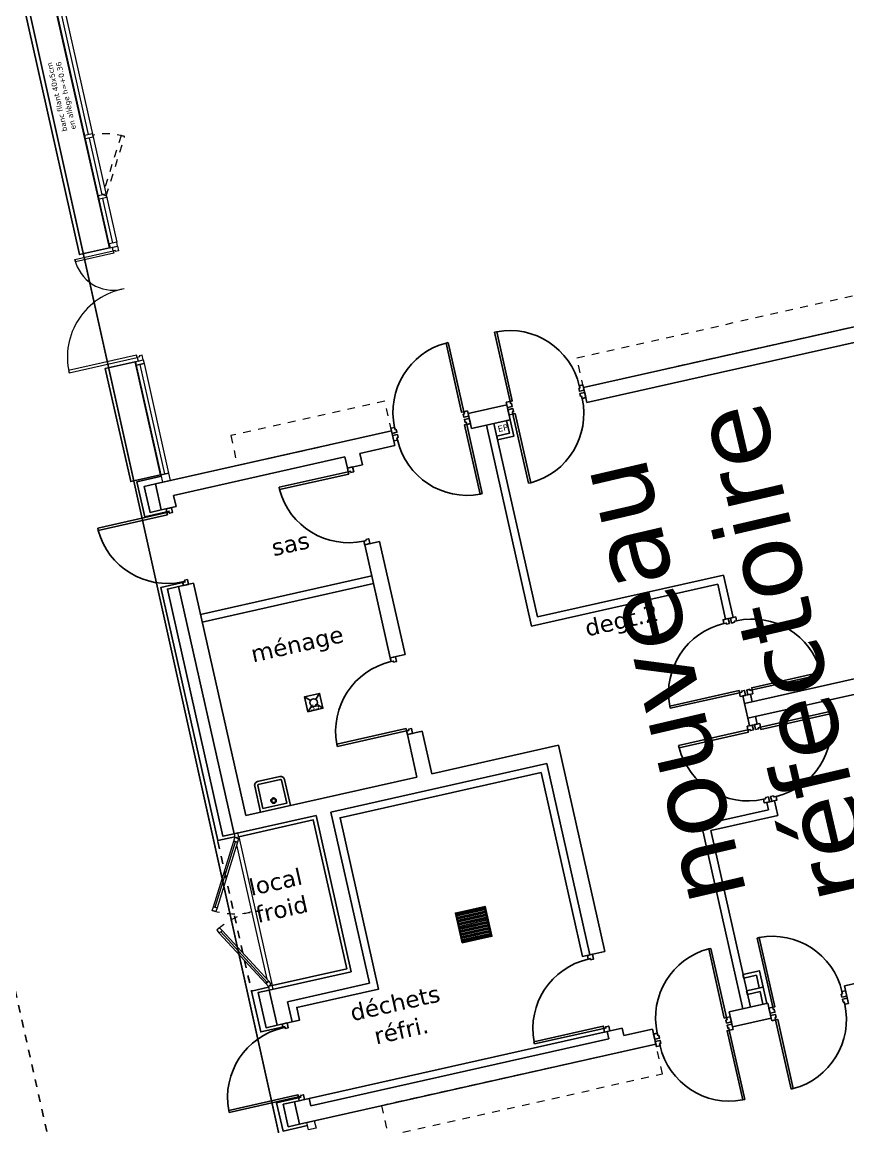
# Model space of a CAD drawing. Header units: metres. Extents: x 595893 to 596105, y 139631 to 139768.
# Drawn here: x 596011.37 to 596022.19, y 139686.49 to 139700.97 of the extents above; entities that cross this region are included whole.
import ezdxf

# ---------------------------------------------------------------- set-up
doc = ezdxf.new("R2010")
doc.units = ezdxf.units.M
doc.header["$MEASUREMENT"] = 0
doc.linetypes.add('01', pattern=[0.15, 0.1, -0.05])
doc.linetypes.add('02', pattern=[0.28, 0.2, -0.08])
doc.layers.add('01-MEN-CP-0.15', color=2, linetype='Continuous', lineweight=18)
for name, color, linetype in [('01-SANITAIRE-0.15', 44, 'Continuous'), ('02-VU-CACHE-01-0.10', 133, '01'), ('06-TXT-DIVERS-0.20', 70, 'Continuous'), ('06-TXT-DIVERS-1-02.20', 2, 'Continuous'), ('08-VU-0.13', 44, 'Continuous'), ('08-VU-0.20', 32, 'Continuous')]:
    doc.layers.add(name, color=color, linetype=linetype)
doc.styles.add('détail 100', font='verdana.ttf', dxfattribs={"height": 0.1})
doc.styles.add('locaux 100', font='verdana.ttf', dxfattribs={"height": 0.22})
doc.styles.add('locaux 20', font='verdana.ttf', dxfattribs={"height": 0.07})
doc.styles.add('locaux 200', font='verdana.ttf', dxfattribs={"height": 0.35})

msp = doc.modelspace()

# ---------------------------------------------------------------- hatches: boundary and pattern name
at = {"true_color": 0x666666}
h = msp.add_hatch(dxfattribs=at)
h.set_pattern_fill('_USER', color=251, scale=0.02, pattern_type=0)
h.set_pattern_definition([(12.675, (596017.103756, 139689.0975), (-0.0043883, 0.0195126), [])])
h.paths.add_polyline_path([(596017.145, 139688.912), (596017.516, 139688.996), (596017.433, 139689.366), (596017.062, 139689.283)])

# ---------------------------------------------------------------- linework, layer by layer
at = {"color": 251, "true_color": 0x666666}
for p, q in [((596015.075, 139692.125), (596015.152, 139692.076)), ((596015.27, 139692.169), (596015.221, 139692.092)), ((596015.168, 139692.007), (596015.119, 139691.93)), ((596015.237, 139692.023), (596015.314, 139691.974))]:
    msp.add_line(p, q, dxfattribs=at)
at = {"color": 251, "linetype": 'Continuous', "true_color": 0x666666}
for points in [[(596017.562, 139696.903), (596017.766, 139695.996), (596017.796, 139696.003), (596017.592, 139696.909)], [(596016.957, 139696.767), (596017.161, 139695.86), (596017.132, 139695.853), (596016.928, 139696.76)], [(596018.666, 139696.167), (596018.674, 139696.128), (596018.738, 139696.143), (596018.722, 139696.211), (596018.674, 139696.2), (596018.68, 139696.171)], [(596017.717, 139695.985), (596017.733, 139695.917), (596017.796, 139695.931), (596017.787, 139695.97), (596017.773, 139695.967), (596017.766, 139695.996)], [(596018.69, 139696.06), (596018.681, 139696.099), (596018.744, 139696.113), (596018.76, 139696.045), (596018.711, 139696.034), (596018.704, 139696.063)], [(596017.21, 139695.871), (596017.226, 139695.803), (596017.162, 139695.788), (596017.153, 139695.827), (596017.168, 139695.831), (596017.161, 139695.86)], [(596017.755, 139695.819), (596017.739, 139695.887), (596017.803, 139695.902), (596017.812, 139695.863), (596017.797, 139695.859), (596017.804, 139695.83)], [(596017.247, 139695.705), (596017.232, 139695.773), (596017.169, 139695.759), (596017.177, 139695.72), (596017.192, 139695.723), (596017.199, 139695.694)], [(596018.007, 139694.923), (596017.804, 139695.83), (596017.833, 139695.837), (596018.037, 139694.93)], [(596016.275, 139695.63), (596016.284, 139695.591), (596016.221, 139695.577), (596016.205, 139695.645), (596016.254, 139695.656), (596016.261, 139695.627)], [(596016.299, 139695.523), (596016.291, 139695.562), (596016.227, 139695.547), (596016.243, 139695.479), (596016.291, 139695.49), (596016.285, 139695.519)], [(596017.403, 139694.787), (596017.199, 139695.694), (596017.169, 139695.687), (596017.373, 139694.781)], [(596015.636, 139695.122), (596015.704, 139695.138), (596015.719, 139695.074), (596015.68, 139695.065), (596015.676, 139695.08), (596015.647, 139695.073)], [(596014.74, 139694.87), (596015.647, 139695.073), (596015.654, 139695.044), (596014.747, 139694.84)], [(596013.26, 139694.588), (596013.329, 139694.603), (596013.343, 139694.54), (596013.304, 139694.531), (596013.301, 139694.546), (596013.271, 139694.539)], [(596012.365, 139694.335), (596013.271, 139694.539), (596013.278, 139694.51), (596012.371, 139694.306)], [(596015.877, 139694.187), (596015.916, 139694.196), (596015.93, 139694.133), (596015.862, 139694.117), (596015.851, 139694.166), (596015.88, 139694.173)], [(596013.501, 139693.653), (596013.54, 139693.662), (596013.555, 139693.598), (596013.486, 139693.583), (596013.475, 139693.632), (596013.505, 139693.638)], [(596020.601, 139693.077), (596020.64, 139693.086), (596020.626, 139693.149), (596020.557, 139693.134), (596020.568, 139693.085), (596020.598, 139693.091)], [(596020.708, 139693.101), (596020.669, 139693.092), (596020.655, 139693.156), (596020.723, 139693.171), (596020.734, 139693.122), (596020.705, 139693.116)], [(596016.239, 139692.578), (596016.278, 139692.586), (596016.264, 139692.65), (596016.196, 139692.634), (596016.207, 139692.586), (596016.236, 139692.592)], [(596021.845, 139692.419), (596020.938, 139692.215), (596020.932, 139692.244), (596021.838, 139692.448)], [(596019.866, 139691.974), (596020.772, 139692.178), (596020.766, 139692.207), (596019.859, 139692.003)], [(596020.783, 139692.129), (596020.852, 139692.144), (596020.837, 139692.208), (596020.798, 139692.199), (596020.802, 139692.184), (596020.772, 139692.178)], [(596020.949, 139692.166), (596020.881, 139692.151), (596020.867, 139692.214), (596020.906, 139692.223), (596020.909, 139692.208), (596020.938, 139692.215)], [(596021.955, 139691.931), (596021.048, 139691.727), (596021.054, 139691.698), (596021.961, 139691.902)], [(596015.504, 139691.474), (596016.411, 139691.678), (596016.404, 139691.708), (596015.497, 139691.504)], [(596016.422, 139691.63), (596016.49, 139691.645), (596016.476, 139691.708), (596016.437, 139691.7), (596016.44, 139691.685), (596016.411, 139691.678)], [(596019.975, 139691.486), (596020.882, 139691.69), (596020.889, 139691.66), (596019.982, 139691.456)], [(596020.871, 139691.738), (596020.939, 139691.754), (596020.954, 139691.69), (596020.915, 139691.682), (596020.911, 139691.696), (596020.882, 139691.69)], [(596021.037, 139691.776), (596020.969, 139691.76), (596020.983, 139691.697), (596021.022, 139691.706), (596021.019, 139691.72), (596021.048, 139691.727)], [(596021.112, 139690.804), (596021.151, 139690.812), (596021.165, 139690.749), (596021.097, 139690.734), (596021.086, 139690.782), (596021.115, 139690.789)], [(596021.219, 139690.828), (596021.18, 139690.819), (596021.195, 139690.756), (596021.263, 139690.771), (596021.252, 139690.82), (596021.223, 139690.813)], [(596021.003, 139688.964), (596021.207, 139688.057), (596021.236, 139688.064), (596021.032, 139688.971)], [(596018.822, 139688.679), (596018.861, 139688.688), (596018.847, 139688.752), (596018.779, 139688.736), (596018.79, 139688.687), (596018.819, 139688.694)], [(596020.398, 139688.828), (596020.602, 139687.921), (596020.573, 139687.915), (596020.369, 139688.822)], [(596022.106, 139688.229), (596022.115, 139688.19), (596022.178, 139688.204), (596022.163, 139688.272), (596022.114, 139688.262), (596022.121, 139688.232)], [(596022.13, 139688.122), (596022.122, 139688.161), (596022.185, 139688.175), (596022.2, 139688.107), (596022.152, 139688.096), (596022.145, 139688.125)], [(596021.158, 139688.046), (596021.174, 139687.978), (596021.237, 139687.992), (596021.228, 139688.031), (596021.214, 139688.028), (596021.207, 139688.057)], [(596020.651, 139687.932), (596020.666, 139687.864), (596020.603, 139687.85), (596020.594, 139687.889), (596020.609, 139687.892), (596020.602, 139687.921)], [(596021.195, 139687.881), (596021.18, 139687.949), (596021.244, 139687.963), (596021.252, 139687.924), (596021.238, 139687.921), (596021.244, 139687.892)], [(596021.448, 139686.985), (596021.244, 139687.892), (596021.274, 139687.898), (596021.477, 139686.991)], [(596014.822, 139687.78), (596014.861, 139687.789), (596014.847, 139687.852), (596014.779, 139687.837), (596014.79, 139687.788), (596014.819, 139687.794)], [(596018.087, 139687.576), (596018.994, 139687.78), (596018.987, 139687.809), (596018.08, 139687.605)], [(596019.005, 139687.731), (596019.073, 139687.747), (596019.059, 139687.81), (596019.02, 139687.801), (596019.023, 139687.787), (596018.994, 139687.78)], [(596020.688, 139687.767), (596020.673, 139687.835), (596020.609, 139687.821), (596020.618, 139687.782), (596020.633, 139687.785), (596020.639, 139687.756)], [(596020.843, 139686.849), (596020.639, 139687.756), (596020.61, 139687.749), (596020.814, 139686.842)], [(596019.716, 139687.691), (596019.725, 139687.652), (596019.661, 139687.638), (596019.646, 139687.706), (596019.695, 139687.717), (596019.701, 139687.688)], [(596019.74, 139687.584), (596019.731, 139687.623), (596019.668, 139687.609), (596019.683, 139687.541), (596019.732, 139687.552), (596019.725, 139687.581)], [(596014.087, 139686.677), (596014.994, 139686.881), (596014.987, 139686.91), (596014.08, 139686.706)], [(596015.005, 139686.832), (596015.073, 139686.847), (596015.059, 139686.911), (596015.02, 139686.902), (596015.023, 139686.887), (596014.994, 139686.881)]]:
    msp.add_lwpolyline(points, close=True, dxfattribs=at)
at = {"color": 251, "true_color": 0x666666}
for points in [[(596015.119, 139691.93), (596015.314, 139691.974), (596015.27, 139692.169), (596015.075, 139692.125)], [(596017.138, 139688.9), (596017.528, 139688.988), (596017.44, 139689.378), (596017.05, 139689.29)], [(596017.145, 139688.912), (596017.516, 139688.996), (596017.433, 139689.366), (596017.062, 139689.283)]]:
    msp.add_lwpolyline(points, close=True, dxfattribs=at)
for points in [[(596014.498, 139690.613), (596014.888, 139690.7), (596014.811, 139691.042, 0.414214), (596014.752, 139691.08), (596014.459, 139691.014, 0.414214), (596014.421, 139690.954)], [(596014.528, 139690.66), (596014.84, 139690.731), (596014.772, 139691.033, 0.414214), (596014.76, 139691.041), (596014.468, 139690.975, 0.414214), (596014.46, 139690.963)]]:
    msp.add_lwpolyline(points, format="xyb", close=True, dxfattribs=at)
for centre, radius in [((596015.194, 139692.05), 0.05), ((596014.669, 139690.764), 0.035), ((596014.669, 139690.764), 0.025)]:
    msp.add_circle(centre, radius, dxfattribs=at)
at = {"color": 251, "linetype": 'Continuous', "true_color": 0x666666}
for centre, start, end in [((596017.761, 139695.988), 13.0686, 100.436), ((596017.169, 139695.855), 104.9136, 192.281), ((596017.796, 139695.835), 284.9136, 12.281), ((596017.204, 139695.702), 193.0686, 280.436), ((596015.652, 139695.081), 194.9136, 282.281), ((596013.276, 139694.547), 194.9136, 282.281), ((596020.933, 139692.207), 14.9136, 102.281), ((596020.78, 139692.172), 103.0686, 190.436), ((596016.418, 139691.673), 103.0686, 190.436), ((596021.04, 139691.732), 283.0686, 10.436), ((596020.887, 139691.698), 194.9136, 282.281), ((596021.202, 139688.05), 13.0686, 100.436), ((596020.61, 139687.917), 104.9136, 192.281), ((596019.002, 139687.775), 103.0686, 190.436), ((596021.236, 139687.896), 284.9136, 12.281), ((596015.002, 139686.875), 103.0686, 190.436), ((596020.644, 139687.763), 193.0686, 280.436)]:
    msp.add_arc(centre, 0.937, start, end, dxfattribs=at)
at = {"layer": '01-MEN-CP-0.15', "color": 251, "true_color": 0x666666}
for p, q in [((596012.244, 139699.495), (596011.819, 139701.383)), ((596012.422, 139698.704), (596012.255, 139699.446)), ((596012.564, 139698.07), (596012.433, 139698.656)), ((596013.245, 139695.046), (596012.922, 139696.48)), ((596013.903, 139689.367), (596014.171, 139690.226)), ((596014.211, 139690.292), (596014.65, 139688.341)), ((596014.184, 139690.183), (596014.579, 139688.427)), ((596013.976, 139689.045), (596014.586, 139688.383))]:
    msp.add_line(p, q, dxfattribs=at)
for points in [[(596012.516, 139698.059), (596011.44, 139702.84), (596011.538, 139702.862), (596012.613, 139698.081)], [(596012.304, 139699.457), (596012.206, 139699.436), (596012.195, 139699.484), (596012.293, 139699.506)], [(596012.482, 139698.667), (596012.384, 139698.645), (596012.373, 139698.693), (596012.471, 139698.715)], [(596012.624, 139698.032), (596012.613, 139698.081), (596012.516, 139698.059), (596012.527, 139698.01)], [(596012.556, 139698.017), (596012.624, 139698.032), (596012.638, 139697.969), (596012.599, 139697.96), (596012.596, 139697.975), (596012.567, 139697.968)], [(596012.064, 139697.855), (596012.567, 139697.968), (596012.573, 139697.939), (596012.071, 139697.826)], [(596011.988, 139696.372), (596012.881, 139696.573), (596012.874, 139696.602), (596011.981, 139696.402)], [(596012.892, 139696.524), (596012.96, 139696.54), (596012.946, 139696.603), (596012.907, 139696.594), (596012.91, 139696.58), (596012.881, 139696.573)], [(596012.96, 139696.54), (596012.971, 139696.491), (596012.873, 139696.469), (596012.862, 139696.518)], [(596012.971, 139696.491), (596013.293, 139695.057), (596013.196, 139695.035), (596012.873, 139696.469)], [(596013.293, 139695.057), (596013.315, 139694.959), (596013.218, 139694.937), (596013.196, 139695.035)], [(596014.148, 139690.233), (596014.195, 139690.218), (596013.927, 139689.359), (596013.88, 139689.374)], [(596014.162, 139690.281), (596014.21, 139690.266), (596014.195, 139690.218), (596014.148, 139690.233)], [(596014.162, 139690.281), (596014.211, 139690.292), (596014.2, 139690.341), (596014.151, 139690.33)], [(596013.88, 139689.374), (596013.927, 139689.359), (596013.912, 139689.311), (596013.865, 139689.326)], [(596013.957, 139689.028), (596013.994, 139689.062), (596013.96, 139689.099), (596013.923, 139689.065)], [(596014.567, 139688.366), (596014.604, 139688.4), (596013.994, 139689.062), (596013.957, 139689.028)], [(596014.601, 139688.33), (596014.638, 139688.364), (596014.604, 139688.4), (596014.567, 139688.366)], [(596014.612, 139688.281), (596014.661, 139688.292), (596014.65, 139688.341), (596014.601, 139688.33)], [(596015.202, 139686.569), (596015.224, 139686.471), (596015.127, 139686.449), (596015.105, 139686.547)]]:
    msp.add_lwpolyline(points, close=True, dxfattribs=at)
at = {"layer": '01-MEN-CP-0.15', "color": 251, "linetype": '01', "true_color": 0x666666}
for points in [[(596012.717, 139699.465), (596012.67, 139699.48), (596012.428, 139698.706), (596012.476, 139698.691)], [(596026.486, 139697.921), (596018.73, 139696.177), (596018.642, 139696.567), (596026.399, 139698.311)], [(596014.193, 139695.157), (596016.213, 139695.611), (596016.125, 139696.001), (596014.106, 139695.547)], [(596016.168, 139686.376), (596019.763, 139687.184), (596019.676, 139687.575), (596016.08, 139686.766)]]:
    msp.add_lwpolyline(points, close=True, dxfattribs=at)
msp.add_arc((596012.476, 139698.691), 0.811, 72.6748, 102.6748, dxfattribs=at)
at = {"layer": '01-MEN-CP-0.15', "color": 251, "true_color": 0x666666}
for centre, radius, start, end in [((596012.567, 139697.968), 0.515, 192.6748, 282.6748), ((596012.881, 139696.573), 0.915, 100.7959, 192.6748)]:
    msp.add_arc(centre, radius, start, end, dxfattribs=at)
at = {"layer": '01-MEN-CP-0.15', "color": 251, "linetype": '02', "ltscale": 0.5, "true_color": 0x666666}
for centre, start, end in [((596014.162, 139690.281), 252.6748, 282.6748), ((596014.601, 139688.33), 102.6748, 132.6748)]:
    msp.add_arc(centre, 1, start, end, dxfattribs=at)
at = {"layer": '02-VU-CACHE-01-0.10', "color": 251, "true_color": 0x666666}
for p, q in [((596013.322, 139679.207), (596007.481, 139705.178)), ((596013.938, 139690.23), (596014.379, 139688.269))]:
    msp.add_line(p, q, dxfattribs=at)
at = {"layer": '08-VU-0.13', "color": 251, "true_color": 0x666666}
for points in [[(596013.12, 139694.915), (596012.974, 139694.882), (596013.051, 139694.541), (596013.197, 139694.574)], [(596013.423, 139693.569), (596013.277, 139693.536), (596014.005, 139690.297), (596014.151, 139690.33)], [(596014.612, 139688.281), (596014.466, 139688.248), (596014.569, 139687.789), (596014.715, 139687.822)], [(596014.941, 139686.817), (596014.795, 139686.785), (596014.861, 139686.492), (596015.007, 139686.525)]]:
    msp.add_lwpolyline(points, dxfattribs=at)
at = {"layer": '08-VU-0.20', "color": 251, "true_color": 0x666666}
for p, q in [((596018.73, 139696.177), (596027.364, 139698.119)), ((596018.774, 139695.982), (596027.408, 139697.924)), ((596018.73, 139696.177), (596018.774, 139695.982)), ((596017.218, 139695.837), (596017.725, 139695.951)), ((596017.725, 139695.951), (596017.769, 139695.756)), ((596017.262, 139695.642), (596017.218, 139695.837)), ((596017.262, 139695.642), (596017.769, 139695.756)), ((596018.125, 139693.171), (596017.554, 139695.707)), ((596013.12, 139694.915), (596016.213, 139695.611)), ((596016.213, 139695.611), (596016.257, 139695.416)), ((596018.049, 139693.051), (596017.457, 139695.686)), ((596016.257, 139695.416), (596015.798, 139695.313)), ((596015.603, 139695.269), (596013.359, 139694.764)), ((596015.636, 139695.122), (596015.603, 139695.269)), ((596015.831, 139695.166), (596015.798, 139695.313)), ((596015.636, 139695.122), (596015.831, 139695.166)), ((596015.862, 139694.117), (596016.057, 139694.161)), ((596016.196, 139692.634), (596015.862, 139694.117)), ((596016.391, 139692.678), (596016.057, 139694.161)), ((596013.71, 139693.203), (596015.954, 139693.708)), ((596018.125, 139693.171), (596020.564, 139693.719)), ((596020.689, 139693.163), (596020.564, 139693.719)), ((596020.839, 139692.039), (596028.352, 139693.728)), ((596013.732, 139693.105), (596015.976, 139693.61)), ((596018.049, 139693.051), (596020.488, 139693.6)), ((596020.591, 139693.141), (596020.488, 139693.6)), ((596020.883, 139691.844), (596028.396, 139693.533)), ((596020.591, 139693.141), (596020.689, 139693.163)), ((596016.196, 139692.634), (596016.391, 139692.678)), ((596020.817, 139692.136), (596020.915, 139692.158)), ((596020.817, 139692.136), (596020.817, 139692.136)), ((596020.817, 139692.136), (596020.839, 139692.039)), ((596020.915, 139692.158), (596020.915, 139692.158)), ((596020.915, 139692.158), (596020.937, 139692.061)), ((596020.839, 139692.039), (596020.883, 139691.844)), ((596020.883, 139691.844), (596020.905, 139691.746)), ((596020.981, 139691.866), (596021.003, 139691.768)), ((596016.617, 139691.673), (596016.422, 139691.63)), ((596016.742, 139691.117), (596016.617, 139691.673)), ((596020.905, 139691.746), (596021.003, 139691.768)), ((596016.547, 139691.073), (596016.422, 139691.63)), ((596018.4, 139691.49), (596016.742, 139691.117)), ((596019.008, 139688.788), (596018.4, 139691.49)), ((596018.249, 139691.251), (596015.42, 139690.615)), ((596018.813, 139688.744), (596018.249, 139691.251)), ((596016.547, 139691.073), (596014.303, 139690.569)), ((596021.153, 139690.644), (596020.275, 139690.446)), ((596021.229, 139690.763), (596021.131, 139690.741)), ((596021.131, 139690.741), (596021.153, 139690.644)), ((596021.229, 139690.763), (596021.273, 139690.568)), ((596015.225, 139690.571), (596014.151, 139690.33)), ((596015.685, 139688.522), (596015.225, 139690.571)), ((596015.924, 139688.371), (596015.42, 139690.615)), ((596021.273, 139690.568), (596020.395, 139690.371)), ((596020.275, 139690.446), (596020.817, 139688.036)), ((596020.395, 139690.371), (596020.915, 139688.058)), ((596022.149, 139688.336), (596029.207, 139689.923)), ((596019.008, 139688.788), (596018.813, 139688.744)), ((596014.612, 139688.281), (596015.685, 139688.522)), ((596014.851, 139688.13), (596015.924, 139688.371)), ((596022.193, 139688.141), (596022.149, 139688.336)), ((596020.637, 139687.996), (596021.144, 139688.11)), ((596021.188, 139687.915), (596021.144, 139688.11)), ((596020.68, 139687.801), (596020.637, 139687.996)), ((596020.68, 139687.801), (596021.188, 139687.915)), ((596019.234, 139687.783), (596019.039, 139687.739)), ((596019.061, 139687.641), (596019.039, 139687.739)), ((596019.256, 139687.685), (596019.234, 139687.783)), ((596019.256, 139687.685), (596019.632, 139687.77)), ((596019.676, 139687.575), (596019.632, 139687.77)), ((596015.158, 139686.764), (596019.061, 139687.641)), ((596015.007, 139686.525), (596019.676, 139687.575))]:
    msp.add_line(p, q, dxfattribs=at)
at = {"layer": '08-VU-0.20'}
for p, q in [((596013.12, 139694.915), (596013.197, 139694.574)), ((596013.392, 139694.618), (596013.359, 139694.764)), ((596013.197, 139694.574), (596013.392, 139694.618)), ((596013.423, 139693.569), (596013.618, 139693.613)), ((596013.423, 139693.569), (596014.151, 139690.33)), ((596014.303, 139690.569), (596013.618, 139693.613)), ((596014.612, 139688.281), (596014.715, 139687.822)), ((596014.91, 139687.866), (596014.851, 139688.13)), ((596014.715, 139687.822), (596014.91, 139687.866)), ((596015.136, 139686.861), (596014.941, 139686.817)), ((596014.941, 139686.817), (596015.007, 139686.525)), ((596015.136, 139686.861), (596015.158, 139686.764))]:
    msp.add_line(p, q, dxfattribs=at)
for points in [[(596011.42, 139702.886), (596011.029, 139702.799), (596012.127, 139697.92), (596012.517, 139698.008)], [(596013.186, 139695.033), (596012.796, 139694.945), (596012.462, 139696.428), (596012.853, 139696.515)]]:
    msp.add_lwpolyline(points, close=True, dxfattribs=at)
at = {"layer": '08-VU-0.20', "color": 251, "true_color": 0x666666}
for points in [[(596017.592, 139695.542), (596017.758, 139695.579), (596017.72, 139695.745), (596017.769, 139695.756), (596017.817, 139695.541), (596017.603, 139695.493)], [(596020.829, 139688.439), (596020.995, 139688.476), (596021.032, 139688.31), (596021.081, 139688.321), (596021.033, 139688.536), (596020.818, 139688.488)], [(596020.877, 139688.224), (596021.043, 139688.262), (596021.08, 139688.096), (596021.129, 139688.107), (596021.081, 139688.321), (596020.866, 139688.273)]]:
    msp.add_lwpolyline(points, close=True, dxfattribs=at)
at = {"layer": '08-VU-0.20'}
for points in [[(596013.303, 139694.557), (596012.981, 139694.484), (596012.878, 139694.943), (596013.2, 139695.015)], [(596014.16, 139690.291), (596013.936, 139690.24), (596013.19, 139693.557), (596013.512, 139693.63)], [(596014.822, 139687.805), (596014.5, 139687.733), (596014.379, 139688.269), (596014.603, 139688.32)], [(596015.114, 139686.508), (596014.792, 139686.435), (596014.708, 139686.806), (596015.03, 139686.878)]]:
    msp.add_lwpolyline(points, dxfattribs=at)
at = {"layer": '08-VU-0.20', "color": 251, "true_color": 0x666666}
for points in [[(596014.91, 139687.866), (596015.008, 139687.888), (596014.971, 139688.054), (596016.044, 139688.295), (596015.539, 139690.539), (596018.173, 139691.132), (596018.715, 139688.722), (596018.813, 139688.744)], [(596014.65, 139688.341), (596015.626, 139688.56), (596015.187, 139690.511), (596014.211, 139690.292)], [(596019.039, 139687.739), (596015.136, 139686.861)]]:
    msp.add_lwpolyline(points, dxfattribs=at)
at = {"layer": 'Defpoints'}
for points in [[(596014.622, 139671.238), (596032.925, 139675.354), (596024.809, 139711.443), (596023.44, 139711.135), (596022.439, 139715.654), (596013.49, 139713.55), (596014.045, 139711.082), (596009.479, 139710.055), (596016.19, 139679.852), (596012.854, 139679.101)], [(595960.892, 139701.458), (595970.687, 139659.195), (595977.747, 139661.175), (595980.851, 139647.635), (595993.882, 139650.685), (595993.975, 139650.156), (596027.155, 139654.666), (596027.355, 139654.693), (596029.556, 139655.122), (596027.887, 139662.499), (596025.555, 139661.955), (596023.069, 139673.102), (596014.622, 139671.238), (596012.854, 139679.101), (596016.186, 139679.871), (596009.479, 139710.055), (596014.037, 139711.118), (596013.49, 139713.551)]]:
    msp.add_lwpolyline(points, close=True, dxfattribs=at)

# ---------------------------------------------------------------- texts
at = {"color": 251, "true_color": 0x666666, "insert": (596015.206, 139691.992), "char_height": 0.07, "width": 0.90213, "attachment_point": 5, "rotation": 12.6748, "style": 'locaux 20'}
msp.add_mtext('SS', dxfattribs=at)
at = {"layer": '01-SANITAIRE-0.15', "color": 251, "true_color": 0x666666, "attachment_point": 4, "rotation": 12.6748}
for s, insert, char_height, width, style in [('EP', (596017.606, 139695.632), 0.08, 0.18367, 'détail 100'), ('40x40\\Pgrille\\Pinox', (596017.125, 139689.091), 0.07, 0.90213, 'locaux 20')]:
    msp.add_mtext(s, dxfattribs=dict(at, insert=insert, char_height=char_height, width=width, style=style))
at = {"layer": '06-TXT-DIVERS-0.20', "color": 251, "true_color": 0x666666, "char_height": 0.22, "attachment_point": 5, "rotation": 12.6748, "style": 'locaux 100'}
for s, insert, width in [('sas', (596014.889, 139694.127), 2.37148), ('degt.2', (596019.234, 139693.098), 2.37148), ('ménage', (596014.983, 139692.786), 1.53949), ('local\\Pfroid', (596014.735, 139689.519), 2.37148), ('déchets\\Préfri.', (596016.3, 139687.931), 2.37148)]:
    msp.add_mtext(s, dxfattribs=dict(at, insert=insert, width=width))
at = {"layer": '06-TXT-DIVERS-1-02.20', "color": 251, "true_color": 0x666666, "insert": (596011.999, 139699.549), "char_height": 0.07, "width": 1.56851, "attachment_point": 4, "rotation": 102.6748, "style": 'locaux 20'}
msp.add_mtext('banc filant 40x5cm\\Pen allège h=+0.36', dxfattribs=at)
at = {"layer": '06-TXT-DIVERS-1-02.20', "insert": (596020.534, 139692.499), "char_height": 1, "width": 10.2052, "attachment_point": 5, "rotation": 103.1213, "style": 'locaux 200'}
msp.add_mtext('nouveau réfectoire', dxfattribs=at)

doc.saveas('drawing.dxf')
